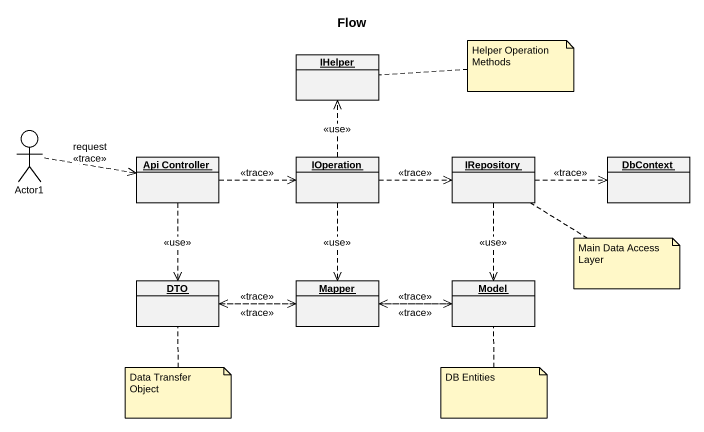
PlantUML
@startuml
title Flow
allowmixing
hide circle
hide empty members
object IHelper
actor Actor1
object "Api Controller" as Api_Controller
object IOperation
object IRepository
object DbContext
object DTO
object Mapper
object Model
Actor1 .right.> Api_Controller : request\n<<trace>>
Api_Controller .right.> IOperation : <<trace>>
Api_Controller ..> DTO : <<use>>
IOperation .up.> IHelper : <<use>>
IOperation .right.> IRepository : <<trace>>
IOperation ..> Mapper : <<use>>
IRepository .right.> DbContext : <<trace>>
IRepository ..> Model : <<use>>
DTO .right.> Mapper : <<trace>>
Mapper .left.> DTO : <<trace>>
Mapper .right.> Model : <<trace>>
Model .left.> Mapper : <<trace>>
note right of IHelper : Helper Operation Methods
note bottom of IRepository : Main Data Access Layer
note bottom of DTO : Data Transfer Object
note bottom of Model : DB Entities
@enduml
